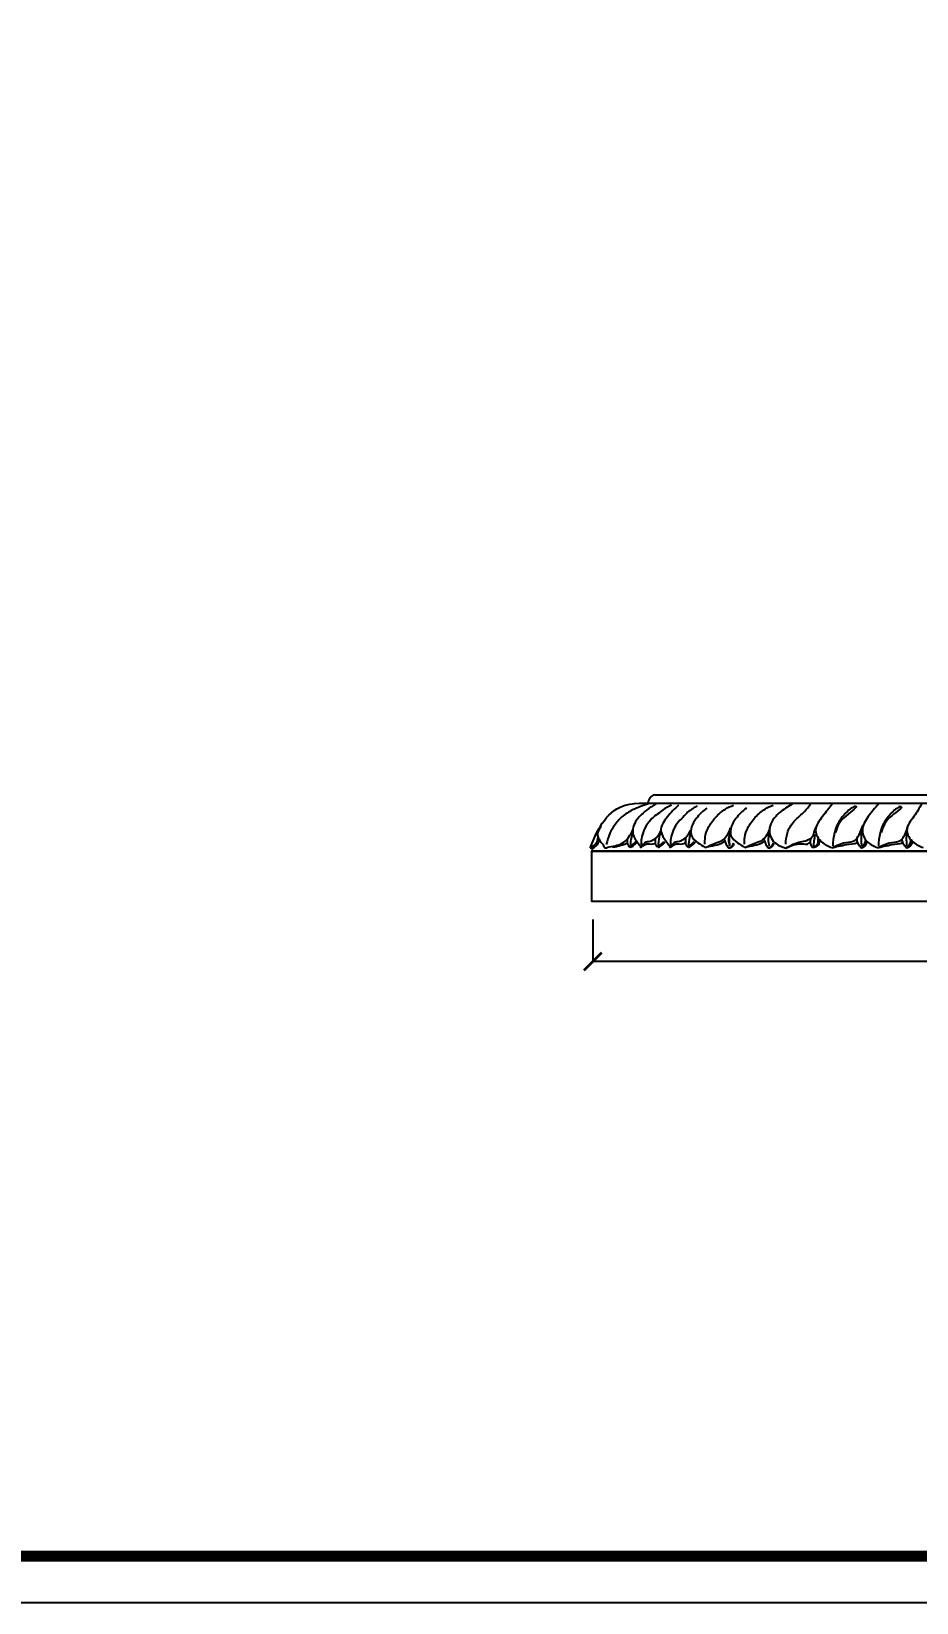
# Model space of a CAD drawing. Extents: x 3172 to 33391, y 13916 to 34175.
# Drawn here: x 28268 to 30760, y 13916 to 18337 of the extents above; entities that cross this region are included whole.
import ezdxf

# ---------------------------------------------------------------- set-up
doc = ezdxf.new("R2010")
doc.units = 0
doc.layers.get('0').update_dxf_attribs({"linetype": 'CONTINUOUS'})
doc.layers.get('DEFPOINTS').update_dxf_attribs({"linetype": 'CONTINUOUS'})
doc.dimstyles.new('ISO-25', dxfattribs={"dimtxt": 2.5, "dimasz": 2.5, "dimexe": 1.25, "dimexo": 0.625, "dimtad": 1, "dimdec": 4, "dimdsep": 46, "dimlunit": 6, "dimtxsty": 'Standard', "dimcen": 2.5, "dimadec": 0, "dimazin": 0, "dimtfac": 1, "dimtdec": 4, "dimtmove": 0, "dimatfit": 3, "dimfxl": 1, "dimtolj": 1, "dimtzin": 0, "dimarcsym": 0})

# ---------------------------------------------------------------- blocks, each defined once
blk = doc.blocks.new('_ARCHTICK')
at = {"color": 0, "linetype": 'ByBlock', "const_width": 0.15}
blk.add_lwpolyline([(-0.5, -0.5), (0.5, 0.5)], dxfattribs=at)
blk = doc.blocks.new('*D146')
at = {"color": 0, "linetype": 'ByBlock'}
for p, q in [((47661.9, 18714.6), (47661.9, 18594.9)), ((50721.9, 18714.6), (50721.9, 18594.9)), ((50721.9, 18596.2), (47661.9, 18596.2))]:
    blk.add_line(p, q, dxfattribs=at)
at = {"layer": 'DEFPOINTS', "color": 0, "linetype": 'ByBlock'}
for p in [(47661.9, 18715.3), (50721.9, 18715.3), (47661.9, 18596.2)]:
    blk.add_point(p, dxfattribs=at)
at = {"color": 0, "linetype": 'ByBlock', "xscale": 50, "yscale": 50, "zscale": 50, "rotation": 180}
blk.add_blockref('_ARCHTICK', (47661.9, 18596.2), dxfattribs=at)
at = {"color": 0, "linetype": 'ByBlock', "xscale": 50, "yscale": 50, "zscale": 50}
blk.add_blockref('_ARCHTICK', (50721.9, 18596.2), dxfattribs=at)
at = {"color": 0, "linetype": 'ByBlock', "insert": (49191.9, 18643.5), "char_height": 80, "attachment_point": 5}
blk.add_mtext('\\A1;3,060', dxfattribs=at)
blk = doc.blocks.new('A$C0E7053C0')
at = {"color": 7}
for p, q in [((201.9, 497), (1556.4, 497.3)), ((201.9, 472.9), (1556.4, 473.1)), ((19.8, 348), (28.9, 347.3)), ((25.3, 340.5), (26.9, 344.3)), ((26.9, 344.3), (28.8, 347.3)), ((1551.7, 336.9), (27.7, 336.9))]:
    blk.add_line(p, q, dxfattribs=at)
blk.add_lwpolyline([(25.1, 339.6), (3094.9, 339.6), (3094.9, 196.9), (25.1, 196.9)], close=True)
for centre, radius, start, end in [((207.5, 473.5), 24.2, 103.399, 182.4027), ((27.7, 339.5), 2.54, 157.371, 270)]:
    blk.add_arc(centre, radius, start, end, dxfattribs=at)
for points, knots in [([(19.8, 348), (27, 365.5), (44, 406.4), (97.6, 475.7), (163.4, 473.9), (201.9, 472.9)], [0.099613, 0.099613, 0.099613, 0.099613, 27.13902, 63.438292, 114.430828, 114.430828, 114.430828, 114.430828]), ([(503.2, 368.2), (507.8, 372.2), (517.4, 380.6), (522.5, 392.2), (524.9, 398.5)], [0, 0, 0, 0, 8.446488, 17.799198, 17.799198, 17.799198, 17.799198]), ([(19.7, 348), (26.9, 351.8), (39.2, 358.4), (41.4, 371.8), (42.1, 377.6)], [0.082983, 0.082983, 0.082983, 0.082983, 8.993968, 15.522958, 15.522958, 15.522958, 15.522958]), ([(28.7, 347.3), (31.9, 349.4), (37.9, 353.4), (43.5, 361.9), (45.2, 367.8), (45.9, 370.5)], [0, 0, 0, 0, 4.491088, 8.426516, 11.684152, 11.684152, 11.684152, 11.684152]), ([(82.9, 350.4), (95.3, 350.9), (98.3, 352.5), (106, 355), (116.3, 356.7), (122.9, 360.7), (125.3, 362.5)], [0, 0, 0, 0, 1.597727, 4.818113, 11.492592, 15.972955, 15.972955, 15.972955, 15.972955]), ([(160.4, 348.1), (161.9, 348.8), (166.6, 350.9), (172.4, 357.1), (185.4, 360), (197, 356.6), (203.1, 360.7), (203.8, 361.2)], [0, 0, 0, 0, 2.396591, 7.255409, 11.501689, 20.806641, 22.054369, 22.054369, 22.054369, 22.054369]), ([(161, 348.9), (167.1, 355.5), (176.1, 365.1), (182.3, 365.2), (205.6, 370), (220.3, 397.1)], [0, 0, 0, 0, 11.601605, 16.99706, 21.409038, 21.409038, 21.409038, 21.409038]), ([(243.7, 348.9), (249.8, 355.5), (258.7, 365.1), (264.9, 365.2), (288.3, 370), (303, 397.1)], [0, 0, 0, 0, 11.601605, 16.99706, 21.409038, 21.409038, 21.409038, 21.409038]), ([(570.5, 346.6), (584.7, 354.2), (604.4, 364.8), (622.9, 366.4), (632, 369.1)], [0, 0, 0, 0, 22.177127, 30.604038, 30.604038, 30.604038, 30.604038]), ([(573, 347.6), (579.5, 350.5), (592.2, 356.2), (612.2, 360.3), (625.9, 358.1), (632.8, 358), (639.2, 364.6)], [0, 0, 0, 0, 10.069645, 19.740112, 28.25543, 29.548554, 29.548554, 29.548554, 29.548554]), ([(700.7, 348.2), (711, 349.7), (735.6, 357.2), (763.1, 359), (772.5, 362.3)], [0, 0, 0, 0, 22.245436, 36.729967, 36.729967, 36.729967, 36.729967]), ([(770.5, 373.8), (769.8, 362.8), (778, 355.9), (783.4, 343.2), (792, 354.6), (796.6, 368.9)], [12.520986, 12.520986, 12.520986, 12.520986, 26.155714, 33.91982, 45.264685, 45.264685, 45.264685, 45.264685]), ([(784.2, 347.3), (787.1, 348.6), (793.1, 351.3), (797.9, 358.2), (800.1, 362.6), (800.8, 364.2)], [0, 0, 0, 0, 4.464482, 9.119392, 11.511349, 11.511349, 11.511349, 11.511349]), ([(829.3, 348.2), (839.7, 349.7), (863.9, 357.1), (890.9, 358.9), (900, 361.9)], [0, 0, 0, 0, 22.245436, 36.183655, 36.183655, 36.183655, 36.183655]), ([(897.8, 372.3), (897.7, 362.4), (905.5, 355.6), (910.9, 343.1), (919.5, 354.7), (924.1, 369.4)], [13.157584, 13.157584, 13.157584, 13.157584, 26.155714, 33.91982, 45.390472, 45.390472, 45.390472, 45.390472]), ([(911.6, 347.3), (914.5, 348.6), (920.5, 351.3), (925.5, 358.4), (927.8, 363.1), (928.6, 364.9)], [0, 0, 0, 0, 4.464482, 9.119392, 11.903587, 11.903587, 11.903587, 11.903587])]:
    blk.add_open_spline(points, degree=3, knots=knots, dxfattribs=at)
for points in [[(184.7, 471.8), (139.5, 454.2), (109.6, 434.9), (88.6, 410.7), (75.7, 388.5), (65.5, 357.1)], [(204.7, 471.1), (158.4, 435.1), (139.9, 394.9), (145.4, 374.2), (155.1, 360.9), (162.3, 350.1)], [(249, 467.6), (233.7, 460.4), (219.1, 449.5), (202.4, 437.5), (185.8, 420.9), (171, 396.8), (164.5, 373.7), (163.6, 356.1)], [(268.8, 467.7), (237.5, 435.1), (219.4, 394.9), (228.1, 374.2), (237.7, 360.9), (244.9, 350.1)], [(321.6, 466.2), (308.8, 457.6), (294.5, 447.7), (285.1, 437.5), (268.4, 420.9), (253.6, 396.8), (247.1, 373.7), (246.2, 356.1)], [(348.2, 459.5), (318.4, 429.7), (304.9, 382.7), (322.9, 362.1), (343.4, 348.8)], [(348.2, 459.5), (318.4, 429.7), (304.9, 382.7), (322.9, 362.1), (343.4, 348.8)], [(343.3, 357.6), (343.8, 377.4), (352.2, 403.3), (373.4, 433.8), (400.7, 456.8), (423.3, 467.6)], [(343.3, 357.6), (343.8, 377.4), (352.2, 403.3), (373.4, 433.8), (400.7, 456.8), (423.3, 467.6)], [(459.8, 459.5), (430, 429.7), (416.5, 382.7), (434.6, 362.1), (455, 348.8)], [(459.8, 459.5), (430, 429.7), (416.5, 382.7), (434.6, 362.1), (455, 348.8)], [(454.9, 357.6), (455.4, 377.4), (463.8, 403.3), (485, 433.8), (512.3, 456.8), (534.9, 467.6)], [(454.9, 357.6), (455.4, 377.4), (463.8, 403.3), (485, 433.8), (512.3, 456.8), (534.9, 467.6)], [(588.6, 470.8), (551.5, 445), (525.3, 403.5), (529.8, 375.5), (543.3, 359.5), (570.5, 346.6)], [(570.8, 358.1), (575.2, 389.4), (594.6, 422.7), (624.2, 450.5), (640.8, 470.8)], [(701.6, 470.8), (674.4, 436), (654.6, 396.2), (671.7, 364.6), (700.7, 348.2)], [(764.1, 464.5), (751.2, 456), (738, 444), (718.1, 416.7), (707.5, 389.4), (703, 352.9)], [(763.7, 464.6), (765.9, 464.6), (740.5, 438.1), (711.3, 390.9)], [(831.9, 470.8), (803.1, 436), (786.4, 396.2), (800.4, 364.6), (829.3, 348.2)], [(892.8, 464.5), (879.9, 456), (866.7, 444), (846.7, 416.7), (836.1, 389.4), (831.7, 352.9)], [(887.8, 464.6), (894.6, 463.8), (869.2, 438.1), (840, 390.9)], [(953.5, 470.8), (931.6, 436), (911.8, 396.2), (928.9, 364.6), (957.9, 348.2)], [(50.7, 407.9), (40.5, 382), (45.2, 371.9), (53.5, 359.8), (55.3, 358), (60, 348.7), (73.2, 350.7)], [(73.2, 350.7), (114.6, 363.2), (140.6, 398.2)], [(391.6, 368.2), (404.3, 380.9), (415.1, 403.5)], [(391.6, 368.2), (404.3, 380.9), (415.1, 403.5)], [(503.2, 368.2), (515.9, 380.9), (526.7, 403.5)], [(631.1, 370), (644.6, 377.3), (652.7, 397.1), (656.4, 406.2)], [(700.7, 347.3), (711.2, 353.2), (740.8, 362.8), (765.8, 369.4), (777.2, 384.5), (788.7, 411.3)], [(829.3, 347.3), (839.8, 353.2), (869.5, 362.8), (894.5, 369.4), (905.9, 384.5), (915.7, 411.3)], [(131.6, 349.4), (128.5, 352.1), (125.4, 366.9), (125.8, 373.6)], [(131.7, 348.9), (148.7, 365.1)], [(138.7, 389.6), (134, 365.4), (133, 353.4)], [(133.2, 348.5), (146.1, 357.2), (152.9, 364.4)], [(210, 349.4), (206.9, 352.1), (203.8, 366.9), (204.2, 373.6)], [(210.1, 348.9), (227.1, 365.1)], [(217, 389.6), (212.3, 365.4), (211.4, 353.4)], [(211.6, 348.5), (224.5, 357.2), (231.3, 364.4)], [(243, 348.1), (247.6, 350.4), (255.9, 356.4), (264.6, 358.7), (284.3, 359.8), (289.4, 363.7)], [(295.5, 349.4), (292.4, 352.1), (289.3, 366.9), (289.7, 373.6)], [(295.6, 348.9), (312.6, 365.1)], [(302.6, 389.6), (297.9, 365.4), (296.9, 353.4)], [(297.1, 348.5), (310, 357.2), (316.8, 364.4)], [(343.7, 348.9), (372.3, 360.4), (391.4, 368.1)], [(343.7, 348.9), (372.3, 360.4), (391.4, 368.1)], [(397, 370.9), (412.9, 347.1), (424.3, 361.4)], [(397, 370.9), (412.9, 347.1), (424.3, 361.4)], [(413.3, 390.8), (409.7, 372.8), (412.4, 352)], [(410.7, 347.5), (422, 352), (424.6, 356.9), (426.1, 359.1)], [(410.7, 347.5), (422, 352), (424.6, 356.9), (426.1, 359.1)], [(413.3, 390.8), (411.4, 375), (412.4, 352)], [(455.3, 348.9), (483.9, 360.4), (503, 368.1)], [(455.3, 348.9), (483.9, 360.4), (503, 368.1)], [(508.6, 370.9), (524.5, 347.1), (535.9, 361.4)], [(508.6, 370.9), (524.5, 347.1), (535.9, 361.4)], [(524.9, 390.8), (521.3, 372.8), (524, 352)], [(524.9, 390.8), (521.3, 372.8), (524, 352)], [(522.4, 347.5), (533.6, 352), (536.2, 356.9), (537.7, 359.1)], [(522.4, 347.5), (533.6, 352), (536.2, 356.9), (537.7, 359.1)], [(640.7, 373.5), (640.4, 358.7), (642.7, 353.5), (646.4, 348.4)], [(647.4, 349), (660.7, 359.5), (661.6, 372.5)], [(647.4, 349), (653.7, 350.2), (664.4, 359.2), (665.9, 368.3)], [(652.7, 385.4), (650, 366.4), (648.3, 351.8)], [(783.5, 394.6), (782.7, 369.8), (783.9, 352.7)], [(910.9, 394.6), (910.1, 369.8), (911.3, 352.7)]]:
    blk.add_spline(points, degree=3, dxfattribs=at)
at = {"color": 7, "end_tangent": (-0.209613, 0.977784)}
for points in [[(344.5, 348.8), (364.2, 353.4), (389.5, 360.6), (397.9, 365.5)], [(344.5, 348.8), (364.2, 353.4), (389.5, 360.6), (397.9, 365.5)], [(456.1, 348.8), (475.8, 353.4), (501.1, 360.6), (509.6, 365.5)], [(456.1, 348.8), (475.8, 353.4), (501.1, 360.6), (509.6, 365.5)]]:
    blk.add_spline(points, degree=3, dxfattribs=at)
at = {"color": 7}
dim = blk.add_linear_dim(base=(27.7, 27.7), p1=(3087.6, 146.7), p2=(27.7, 146.7), dimstyle='ISO-25', override={"dimtxt": 80, "dimasz": 50, "dimdec": 0, "dimblk1": 'ARCHTICK', "dimblk2": 'ARCHTICK', "dimsah": 1, "dimtdec": 0}, dxfattribs=at)
dim.commit()
dim.dimension.update_dxf_attribs({"geometry": '*D146', "text_midpoint": (1557.6, 77.9), "insert": (-47634.3, -18568.5)})

msp = doc.modelspace()

# ---------------------------------------------------------------- linework, layer by layer
msp.add_lwpolyline([(33391.4628, 13915.60471), (33391.4628, 21569.75185), (23143.96505, 21569.75185), (23143.96505, 13915.60471)], close=True)
at = {"const_width": 31.34804}
msp.add_lwpolyline([(33260.84595, 14046.22155), (33260.84595, 21439.135), (23307.84233, 21439.135), (23307.84233, 14046.22155)], close=True, dxfattribs=at)

# ---------------------------------------------------------------- block references
msp.add_blockref('A$C0E7053C0', (29820.98396, 15691.97334))

doc.saveas('drawing.dxf')
